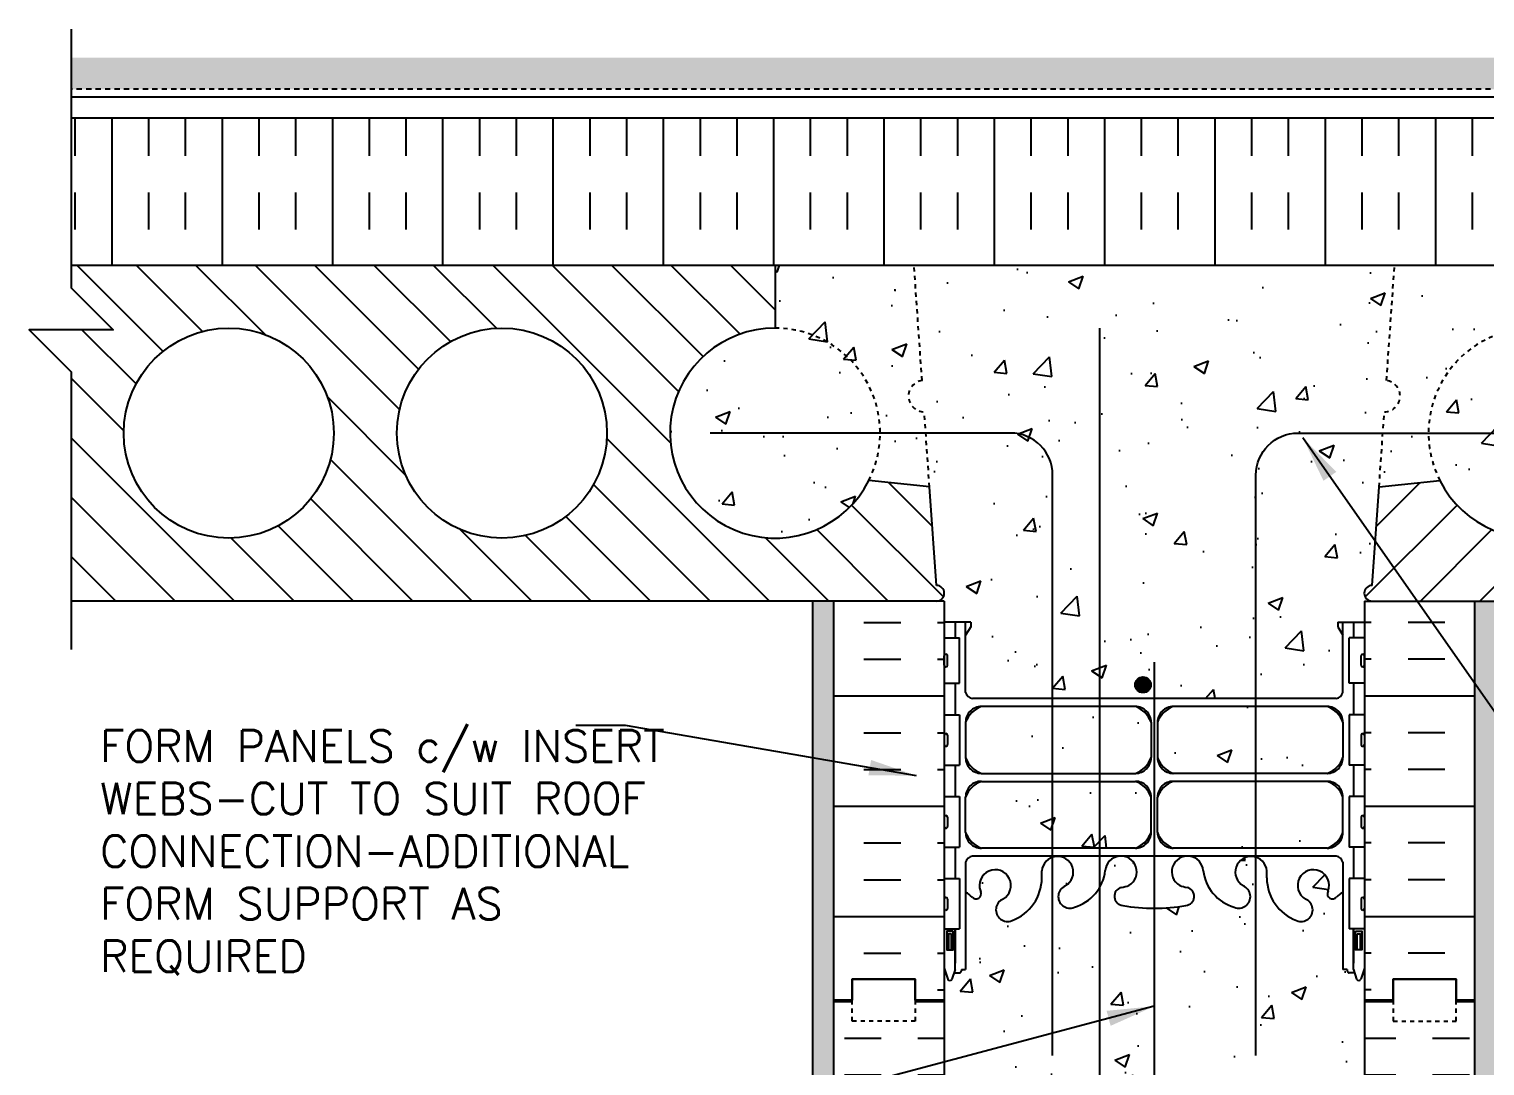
# Model space of a CAD drawing. Header units: inches. Extents: x 98 to 204, y 110 to 184.
# Drawn here: x 150.35 to 184.99, y 153.34 to 178.02 of the extents above; entities that cross this region are included whole.
import ezdxf

# ---------------------------------------------------------------- set-up
doc = ezdxf.new("R2010")
doc.units = ezdxf.units.IN
doc.header["$LTSCALE"] = 0.5
doc.header["$MEASUREMENT"] = 0
doc.linetypes.add('DASHED2', pattern=[0.375, 0.25, -0.125])
doc.linetypes.add('HIDDEN2', pattern=[0.1875, 0.125, -0.0625])
for name, color, linetype in [('HATCH', 12, 'Continuous'), ('Hidden2', 12, 'HIDDEN2'), ('line25', 2, 'Continuous'), ('LINE3', 3, 'Continuous'), ('LINE50', 5, 'Continuous'), ('LINE9', 9, 'Continuous'), ('TEXT', 4, 'Continuous'), ('Web_Edge', 9, 'Continuous')]:
    doc.layers.add(name, color=color, linetype=linetype)
doc.styles.add('DIM', font='romans.shx', dxfattribs={"width": 0.7})
doc.styles.add('ROMANS', font='romans.shx', dxfattribs={"height": 0.75})
doc.dimstyles.new('ext_12', dxfattribs={"dimscale": 12, "dimtxt": 0.09375, "dimasz": 0.09375, "dimexe": 0.09375, "dimexo": 0.0625, "dimgap": 0.0625, "dimtad": 1, "dimdec": 1, "dimzin": 3, "dimdsep": 46, "dimlunit": 4, "dimtxsty": 'DIM', "dimcen": 0.09, "dimdle": 0.09375, "dimclrt": 4, "dimadec": 0, "dimazin": 0, "dimtfac": 1, "dimtdec": 1, "dimtmove": 2, "dimatfit": 3, "dimfxl": 1, "dimfrac": 2, "dimtolj": 1, "dimtzin": 0, "dimarcsym": 0})

msp = doc.modelspace()

# ---------------------------------------------------------------- hatches: boundary and pattern name
at = {"layer": 'HATCH'}
h = msp.add_hatch(dxfattribs=at)
h.set_pattern_fill('GRAVEL', color=256, style=0)
h.set_pattern_definition([(228.0128, (0.72, 1), (-7.999998232158162, -9.000001341607247), [0.134536, -13.319088]), (184.9697, (0.63, 0.9), (12.00000105151764, 0.9999913070070519), [0.230868, -22.855925]), (132.5104, (0.4, 0.88), (9.999990718346812, -11.0000086738712), [0.162788, -16.116032]), (267.2737, (0.01, 0.63), (0.9999960177271904, 20.00000029497347), [0.210238, -20.813558]), (292.8337, (0, 0.42), (-5.00000990543714, 11.99999641177778), [0.206155, -20.409373]), (357.2737, (0.08, 0.23), (-20.00000029497347, 0.9999960177271915), [0.210238, -20.813558]), (37.6942, (0.29, 0.22), (-13.00000734561798, -9.99999040516053), [0.278029, -27.524849]), (72.2553, (0.51, 0.39), (7.000010762705409, 21.99999623123919), [0.262488, -25.986321]), (121.4296, (0.59, 0.64), (-8.000008234176365, 12.99999503649257), [0.21095, -20.884073]), (175.2364, (0.48, 0.82), (11.00000094631958, -0.9999915326612605), [0.240832, -11.800763]), (222.3974, (0.24, 0.84), (-12.00000735107323, -10.99999208201412), [0.311448, -30.833375]), (138.8141, (1, 0.62), (-7.000002946805715, 5.999997313342756), [0.106301, -10.523844]), (171.4692, (0.92, 0.69), (12.99999828481513, -2.00000791003979), [0.202237, -20.021511]), (225, (0.72, 0.72), (-1.110223024625157e-16, -1.000000309448952), [0.141421, -1.272792]), (203.1986, (0.65, 0.84), (4.999999730667075, 2.000001325264854), [0.076158, -7.539615]), (291.8014, (0.58, 0.81), (-0.9999999105006487, 3.00000027301077), [0.107703, -5.277462]), (30.9638, (0.62, 0.71), (2.999998022287998, 2.000002483540733), [0.174929, -5.656022999999999]), (161.5651, (0.77, 0.8), (2.000000434592962, -0.9999984032227077), [0.126491, -3.035787]), (16.38950000000001, (0, 0.81), (10.00000219841196, 2.99999270981797), [0.1772, -17.542845]), (70.3462, (0.17, 0.86), (-3.999995247371745, -11.00000213560622), [0.148661, -14.717408]), (293.1986, (0.77, 1), (-2.000001325264854, 4.999999730667075), [0.152315, -7.463458]), (343.6105, (0.83, 0.86), (-10.00000219841196, 2.999992709817974), [0.1772, -17.542845]), (339.444, (0, 0.19), (-5.000001844542423, 1.999995996421584), [0.17088, -8.373124]), (294.7751, (0.16, 0.13), (-4.99999218924517, 11.00000342183912), [0.143178, -14.174643]), (66.80140000000002, (0.78, 0), (2.000001325264855, 4.999999730667075), [0.152315, -7.463458]), (17.354, (0.84, 0.14), (-13.00000201909683, -3.999994502259118), [0.167631, -16.59542399999999]), (69.444, (0.29, 0), (-1.999995996421587, -5.000001844542422), [0.08544, -8.458563999999999]), (101.3099, (0.72, 0), (-0.9999976321616053, 4.000000752230952), [0.05099, -5.048029]), (165.9638, (0.71, 0.05), (3.00000054598974, -0.9999980573612457), [0.206155, -3.91695]), (186.009, (0.51, 0.1), (9.99999975090604, 0.9999993174818415), [0.19105, -18.913923]), (303.6901, (0.62, 0.62), (-1.000001334507191, 1.99999955777116), [0.144222, -3.461329]), (353.1572, (0.7, 0.5), (16.99999936547855, -2.000007997924761), [0.251794, -24.927563]), (60.94540000000001, (0.95, 0.47), (-4.000000027199279, -7.000000384569685), [0.102956, -10.192674]), (90, (1, 0.56), (-0.9999999999999999, 1), [0.06, -0.94]), (120.2564, (0.49, 0.13), (3.999994886802693, -7.000002455854734), [0.138924, -13.75352]), (48.01280000000001, (0.42, 0.25), (7.99999823215816, 9.00000134160725), [0.269072, -13.184552]), (0, (0.6, 0.45), (1, 1), [0.26, -0.74]), (325.3048, (0.86, 0.45), (-9.999994258987526, 7.000008609594458), [0.158114, -15.653274]), (254.0546, (0.99, 0.36), (-0.9999998892963811, -4.000000126652151), [0.145602, -7.134508]), (207.646, (0.95, 0.22), (-18.99999580717959, -10.00000771316918), [0.237065, -23.469474]), (175.4261, (0.74, 0.11), (-13.00000055831213, 0.999994801161084), [0.2507989999999999, -24.82907399999999])])
h.paths.add_polyline_path([(202.9058173137953, 177.3424232537492), (151.3493801183986, 177.3424232537492), (151.3493801183986, 176.5924232537492), (202.9058173137953, 176.592423253749)])
h = msp.add_hatch(dxfattribs=at)
h.set_pattern_fill('INSUL', color=256, scale=7, angle=90, style=0)
h.set_pattern_definition([(90, (81.44753813453589, 17.50409863853974), (-2.625, 1.607348923880901e-16), []), (90, (80.57253813453589, 17.50409863853974), (-2.625, 1.607348923880901e-16), [0.875, -0.875]), (90, (79.69753813453589, 17.50409863853974), (-2.625, 1.607348923880901e-16), [0.875, -0.875])])
h.paths.add_polyline_path([(151.3493801183985, 175.9052185080226), (151.3493801183985, 172.4052185080225), (202.9058173137953, 172.4052185080226), (202.9058173137952, 175.9052185080225)])
h = msp.add_hatch(dxfattribs=at)
h.set_pattern_fill('ANSI31', color=256, scale=8, style=0)
h.set_pattern_definition([(135, (350.7571178907184, 0), (0.7071067811865475, 0.7071067811865476), [])])
h.paths.add_polyline_path([(164.1022112932821, 168.4052185080225, 1), (159.1022112932821, 168.4052185080225, 1)], flags=16)
h.paths.add_polyline_path([(157.6022112932821, 168.4052185080225, 1), (152.6022112932821, 168.4052185080225, 1)], flags=16)
edge = h.paths.add_edge_path()
edge.add_line((151.3493801183986, 172.4052185080226), (151.3493801183986, 171.8663730602619))
edge.add_line((151.3493801183986, 171.8663730602619), (152.3493801183986, 170.8663730602618))
edge.add_line((152.3493801183986, 170.8663730602618), (150.3493801183986, 170.8663730602618))
edge.add_line((150.3493801183986, 170.8663730602618), (151.3493801183986, 169.8663730602619))
edge.add_line((151.3493801183986, 169.8663730602619), (151.3493801183986, 164.4052185080226))
edge.add_line((151.3493801183986, 164.4052185080226), (171.9420191746338, 164.4052185080226))
edge.add_arc((171.9420191746338, 164.5927185080226), 0.1875000000000553, 270.0000000000086, 286.4247617483699)
edge.add_arc((172.0498971630342, 164.3605779742928), 0.07579059636959622, 93.47601614867261, 136.3734967651831, ccw=False)
edge.add_arc((171.9420191746339, 164.5927185080226), 0.1875000000000031, 303.4247511656039, 450.0000000000347)
edge.add_line((171.9420191746338, 164.7802185080226), (171.7781282091413, 167.1239685080226))
edge.add_line((171.7781282091413, 167.1239685080226), (170.3326010903318, 167.2758995304009))
edge.add_arc((168.1022112932821, 168.4052185080225), 2.499999999999997, 90, 333.1454214654615, ccw=False)
edge.add_line((168.1022112932821, 170.9052185080225), (168.1022112932821, 172.4052185080226))
edge.add_line((168.1022112932821, 172.4052185080226), (151.3493801183986, 172.4052185080226))
h = msp.add_hatch(dxfattribs=at)
h.set_pattern_fill('AR-CONC', color=256, scale=0.5)
h.set_pattern_definition([(49.99999999999999, (0, 0), (3.586300913003767, -0.3137606749129755), [0.375, -4.125]), (355, (0, 0), (-0.693756668065, 3.760960668500059), [0.3, -3.3]), (100.45144446, (0.298858405, -0.02614672), (2.89254423363556, 3.447199954843147), [0.3187009599999999, -3.505710559999999]), (46.18420000000001, (0, 1), (5.336206653357862, -0.8275964039653827), [0.5625, -6.1875]), (96.63563549, (0.444683725, 0.931033465), (4.673309728371142, 4.870593003872752), [0.47805171, -5.258568799999999]), (351.1841639899999, (0, 1), (4.673309725273866, 4.870593001349951), [0.45, -4.950000005]), (21, (0.5, 0.75), (2.984535260592308, -2.013094453326694), [0.375, -4.125]), (326.0000000000001, (0.5, 0.75), (1.216576659607909, 3.625750225234265), [0.3, -3.3]), (71.45144474, (0.74871127, 0.58224213), (4.201111883649856, 1.612655764031769), [0.31870095, -3.50571056]), (37.50000000000001, (0, 0), (0.06079927658645334, 1.664469269156557), [0, -3.26, 0, -3.35, 0, -3.3125]), (7.499999999999999, (0, 0), (1.315347687210743, 1.972058559411801), [0, -1.91, 0, -3.185, 0, -1.2625]), (327.5, (-1.115, 0), (2.669112180862045, -0.1127743586718988), [0, -1.25, 0, -3.9, 0, -5.175]), (317.5, (-1.615, 0), (2.915930846711931, 0.5005249116615886), [0, -1.625, 0, -2.59, 0, -3.675])])
h.paths.add_polyline_path([(182.6541992194339, 169.6570454703277), (182.8463701986291, 172.4052185080226), (171.4088272335646, 172.4052185080226), (171.6009982127597, 169.6570454703277, 0.9325150861376849), (171.6531881256197, 168.9106949445496), (171.7781282091413, 167.1239685080226), (171.9420191746338, 164.7802185080226, -1), (171.9420191746338, 164.4052185080226), (172.1275987160968, 164.4052185080226), (172.1275987160968, 163.9052185080233), (172.7575950961195, 163.9052185080231), (172.7575950961195, 163.7928685080224), (172.6375990783169, 163.5928751450171), (172.6375990783169, 162.2314421876439, 0.2681558504660073), (172.7987539857469, 162.0833051154758), (181.4564516742112, 162.0833051154758, 0.2681384484799225), (181.6176023360626, 162.2314286315916), (181.6176023360626, 163.5928685080412), (181.4976023360741, 163.7928685080228), (181.4976023360741, 163.9052185080231), (182.1275987160968, 163.9052185080233), (182.1275987160968, 164.4052185080226), (182.3131782575598, 164.4052185080226, -1), (182.3131782575598, 164.7802185080226), (182.4770692230524, 167.1239685080226), (182.6020093065739, 168.9106949445496, 0.9325150861377045)])
h.paths.add_polyline_path([(186.1529861389115, 170.9052185080225), (186.1529861389116, 172.4052185080226), (182.8463701986291, 172.4052185080226), (182.6541992194339, 169.6570454703277, -0.9325150861377045), (182.6020093065739, 168.9106949445496), (182.4770692230524, 167.1239685080226), (183.9225963418618, 167.2758995304009, -0.5591936787455919)])
h.paths.add_polyline_path([(186.1529861389115, 170.9052185080225, 0.5591936787455924), (183.9225963418618, 167.2758995304009, 1.788289170655943)])
h.paths.add_polyline_path([(171.4088272335646, 172.4052185080226), (168.1022112932821, 172.4052185080226), (168.1022112932821, 170.9052185080225, -0.5591936787455919), (170.3326010903319, 167.2758995304009), (171.7781282091413, 167.1239685080226), (171.6531881256197, 168.9106949445496, -0.9325150861376823), (171.6009982127597, 169.6570454703277)])
h.paths.add_polyline_path([(168.1022112932821, 170.9052185080225, 1.78828917065593), (170.3326010903318, 167.2758995304008, 0.5591936787455959)])
h.paths.add_polyline_path([(177.051352829978, 161.5208049326063, 0.2256517540596105), (176.6763528299756, 161.8958049326128), (173.012603323891, 161.8958049326129, 0.2256517540553853), (172.637603323893, 161.5208049326146), (172.637603323893, 160.6799990279683, 0.2256517540569766), (173.0126033238945, 160.3049990279688), (176.6763528299755, 160.3049990279688, 0.2256517540590688), (177.0513528299775, 160.6799990279741)])
h.paths.add_polyline_path([(177.051352829978, 158.8985715338737), (177.0513528299775, 159.7393774385059, 0.2256517540590702), (176.6763528299755, 160.1143774385112), (173.0126033238945, 160.1143774385112, 0.2256517540569731), (172.637603323893, 159.7393774385117), (172.637603323893, 158.8985715338654, 0.2256517540553879), (173.012603323891, 158.5235715338671), (176.6763528299756, 158.5235715338672, 0.2256517540596104)])
h.paths.add_polyline_path([(181.6176023360636, 159.7393774385104, 0.2256517540575535), (181.2426023360616, 160.1143774385112), (177.5788528299831, 160.1143774385112, 0.2256517540585615), (177.2038528299781, 159.7393774385104), (177.2038528299777, 158.8985715338654, 0.2256517540541962), (177.5788528299722, 158.5235715338673), (181.2426023360652, 158.5235715338672, 0.225651754055928), (181.6176023360636, 158.8985715338667)])
h.paths.add_polyline_path([(181.6176023360636, 161.5208049326133, 0.225651754055928), (181.2426023360652, 161.8958049326128), (177.5788528299722, 161.8958049326128, 0.2256517540541928), (177.2038528299777, 161.5208049326146), (177.2038528299781, 160.6799990279696, 0.2256517540585646), (177.5788528299831, 160.3049990279688), (181.2426023360616, 160.3049990279688, 0.2256517540575523), (181.6176023360636, 160.6799990279696)])
h.paths.add_polyline_path([(181.9426023360597, 155.4039516245688), (181.8936892925816, 155.5539516245689), (181.7676023360601, 155.5539516245688, -0.4142135623733657), (181.71760233606, 155.6039516245688), (181.7176023360598, 155.6339516245689), (181.6176023360599, 155.6339516245688), (181.6176023360622, 157.471208333764, 0.1089354804925696), (181.4649305767663, 157.3580214315238, -0.8344002596789183), (181.2534263681845, 157.4835658450187), (181.2651365741497, 157.5049117366927, 2.155403933975617), (180.7264887200442, 157.3104939798129, -1), (180.5128994226459, 156.7993917761235, -0.3112229933501098), (179.803925006664, 157.8153859200222), (179.8044348977351, 157.9803737428132, 1.661382059454512), (179.2433518133973, 157.6276333565347, -1), (179.0297625160156, 157.1165311528383, -0.3070940775285214), (178.2910814370655, 158.0119640635169, 1.604515841828706), (177.7324391210315, 157.6360881690068, 0.05561716192559567), (177.9117373307042, 157.5905175906445, -0.8432432356342303), (177.8774208553334, 157.1581963075951, -0.04993240552142597), (177.1275987160707, 157.0937759216235, -0.04993240552133134), (176.3777765768093, 157.1581963075952, -0.8432432356326088), (176.3434601014388, 157.5905175906445, 0.05561716192556931), (176.5227583111115, 157.6360881690067, 1.604515841829229), (175.9641159950777, 158.0119640635169, -0.3070940775285463), (175.2254349161275, 157.1165311528383, -1), (175.0118456187456, 157.6276333565345, 1.661382059455574), (174.4507625344081, 157.9803737428132), (174.4512123417139, 157.8348275030834, -0.3161137694333895), (173.7422980094984, 156.7993917761239, -1), (173.5287087120988, 157.3104939798128, 2.155403933976223), (172.9900608579935, 157.5049117366927), (173.0017710639586, 157.4835658450187, -0.8343745963371777), (172.7902718186784, 157.3580157245482, 0.1089377873102174), (172.637598325933, 157.4712068877326), (172.6375950961337, 155.6339516245688), (172.5375950961338, 155.6339516245689), (172.5375950961337, 155.6039516245688, -0.4142135623733604), (172.4875950961336, 155.5539516245688), (172.3615081396121, 155.5539516245689), (172.3187035967745, 155.4226843598665, -0.7257365568514382), (172.2125950961321, 155.4039516245731), (172.1275987160968, 155.6646071900153), (172.1275987160968, 154.9052185080226), (172.1275987160968, 152.9052185080226, 0.08841615068705411), (172.2736017129571, 152.8079068155677), (172.3636017129577, 152.8079068155745), (172.3636017129604, 152.7661807556504, -0.2490694201798201), (172.4736017129765, 152.5590576038809), (172.4736017129801, 152.4915576038708, -0.4142135623889365), (172.4111017129801, 152.4290576038675), (172.3636017129822, 152.4290576038675), (172.3636017129868, 152.3590576038675), (172.4686017129723, 152.3590576038675, 0.2317357955220194), (172.82626623308, 152.5100819356656, -0.8344002607126539), (173.0377704418619, 152.3845375224007), (173.0260602358967, 152.3631916307266, 2.15540393397633), (173.564708090002, 152.5576093876065, -1), (173.7782973874023, 153.0687115912952, -0.3112229933496075), (174.4872718033823, 152.0527174473972), (174.4867619123113, 151.8877296246061, 1.66138205945588), (175.0478449966487, 152.2404700108848, -1), (175.261434294031, 152.751572214581, -0.3070940775285587), (176.0001153729809, 151.8561393039021, 1.604515841827723), (176.558757689015, 152.2320151984125, 0.05561716192571066), (176.3794594793418, 152.2775857767749, -0.8432432356319337), (176.4137759547124, 152.7099070598241, -0.0475443616506822), (177.1276028299797, 152.7746626939009, -0.04754436165066406), (177.8414297052468, 152.7099070598241, -0.843243235633068), (177.8757461806165, 152.2775857767747, 0.05561716192539255), (177.6964479709445, 152.2320151984125, 1.604515841825297), (178.2550902869783, 151.856139303901, -0.307094077528852), (178.9937713659283, 152.751572214581, -1), (179.2073606633107, 152.2404700108849, 1.661382059455917), (179.768443747648, 151.8877296246061), (179.7679939403422, 152.033275864336, -0.3161137694334579), (180.4769082725579, 153.0687115912956, -1), (180.6904975699572, 152.5576093876065, 2.155403933975855), (181.2291454240626, 152.3631916307266), (181.2174352180974, 152.3845375224007, -0.8343745963364938), (181.4289344633777, 152.5100876428712, 0.2317403101388225), (181.786603946987, 152.3590576038675), (181.8916039469725, 152.3590576038675), (181.8916039469771, 152.4290576038675), (181.8441039469792, 152.4290576038675, -0.4142135623889448), (181.7816039469792, 152.4915576038708), (181.7816039469828, 152.5590576038809, -0.2490694201798201), (181.8916039469989, 152.7661807556504), (181.8916039470016, 152.8079068155745), (181.9816039470022, 152.8079068155677, 0.08841040745014411), (182.1275987160968, 152.9052106210601), (182.1275987160968, 154.9052185080226), (182.1275987160968, 155.6646071900153), (182.0487108366991, 155.4226843598616, -0.7257365567848907)])
h.paths.add_polyline_path([(182.1275987160968, 148.7129045866752, 0.08841040745014335), (181.9816039470022, 148.8102083921676), (181.8916039470016, 148.8102083921607), (181.8916039469989, 148.8519344520849, -0.2490694201798088), (181.7816039469828, 149.0590576038543), (181.7816039469792, 149.1265576038645, -0.4142135623888782), (181.8441039469792, 149.1890576038678), (181.8916039469771, 149.1890576038678), (181.8916039469725, 149.2590576038678), (181.7866039469878, 149.2590576038678, -0.1686720397607966), (181.6006228910917, 149.4086405528177, 0.1744501189768344), (181.1931898471118, 149.7044476378236), (179.6123942711251, 150.0574068505234, 0.05497433642746502), (179.2855238125201, 150.0934547668501), (177.1276028299797, 150.0934547668502), (174.9696818474392, 150.0934547668501, 0.05497433642746685), (174.6428113888342, 150.0574068505234), (173.0620158128475, 149.7044476378236, 0.1744501189769738), (172.6545827688674, 149.4086405528174, -0.1686720397605108), (172.4686017129715, 149.2590576038678), (172.3636017129868, 149.2590576038678), (172.3636017129822, 149.1890576038678), (172.4111017129801, 149.1890576038678, -0.4142135623889198), (172.4736017129801, 149.1265576038645), (172.4736017129765, 149.0590576038543, -0.2490694201798239), (172.3636017129604, 148.8519344520849), (172.3636017129577, 148.8102083921607), (172.2736017129571, 148.8102083921676, 0.08841615068704711), (172.1275987160968, 148.7128966997127), (172.1275987160969, 143.0975403163325, 0.08841615068704199), (172.2736017129571, 143.0002286238775), (172.3636017129577, 143.0002286238844), (172.3636017129604, 142.9585025639603, -0.2490694201798231), (172.4736017129765, 142.7513794121908), (172.4736017129801, 142.6838794121807, -0.4142135623889365), (172.4111017129801, 142.6213794121774), (172.3636017129822, 142.6213794121774), (172.3636017129868, 142.5513794121774), (172.4686017129715, 142.5513794121774, -0.1686720397617677), (172.6545827688684, 142.4017964632263, 0.1744501189763669), (173.0620158128475, 142.1059893782216), (174.6428113888342, 141.7530301655218, 0.05497433642746783), (174.9696818474392, 141.716982249195), (177.1276028299797, 141.716982249195), (179.2855238125201, 141.716982249195, 0.05497433642746694), (179.6123942711251, 141.7530301655218), (181.1931898471118, 142.1059893782216, 0.1744501189770325), (181.6006228910921, 142.401796463228, -0.1686720397603632), (181.7866039469878, 142.5513794121774), (181.8916039469725, 142.5513794121774), (181.8916039469771, 142.6213794121774), (181.8441039469792, 142.6213794121774, -0.4142135623888782), (181.7816039469792, 142.6838794121807), (181.7816039469828, 142.7513794121908, -0.2490694201798231), (181.8916039469989, 142.9585025639603), (181.8916039470016, 143.0002286238844), (181.9816039470022, 143.0002286238775, 0.0884104074501435), (182.1275987160968, 143.0975324293699)])
h.paths.add_polyline_path([(182.1275987160968, 138.9052263949851, 0.08841040745014438), (181.9816039470022, 139.0025302004775), (181.8916039470016, 139.0025302004706), (181.8916039469989, 139.0442562603948, -0.249069420179808), (181.7816039469828, 139.2513794121642), (181.7816039469792, 139.3188794121743, -0.4142135623889365), (181.8441039469792, 139.3813794121777), (181.8916039469771, 139.3813794121777), (181.8916039469725, 139.4513794121777), (181.786603946987, 139.4513794121777, 0.2317357956887373), (181.428939426696, 139.3003550801688, -0.8344002597649716), (181.2174352180974, 139.4258994936445), (181.2291454240626, 139.4472453853186, 2.155403933981334), (180.6904975699584, 139.2528276284382, -1), (180.4769082725539, 138.7417254247511, -0.3112229933487907), (179.767933856577, 139.757719568648), (179.768443747648, 139.9227073914391, 1.661382059454071), (179.2073606633101, 139.5699670051606, -1), (178.9937713659277, 139.0588648014644, -0.3070940775281598), (178.2550902869785, 139.9542977121422, 1.604515841829505), (177.6964479709443, 139.5784218176327, 0.05561716192561924), (177.8757461806171, 139.5328512392704, -0.8432432356341023), (177.8414297052464, 139.100529956221, -0.04754436165068463), (177.127602829979, 139.0357743221443, -0.04754436165062379), (176.4137759547125, 139.1005299562211, -0.843243235631759), (176.3794594793407, 139.5328512392701, 0.05561716192605964), (176.558757689015, 139.5784218176327, 1.60451584183113), (176.0001153729808, 139.9542977121418, -0.307094077528271), (175.2614342940308, 139.0588648014641, -1), (175.0478449966476, 139.5699670051597, 1.661382059459011), (174.4867619123113, 139.9227073914391), (174.4872117196171, 139.7771611517091, -0.3161137694331466), (173.7782973874024, 138.74172542475, -1), (173.564708090002, 139.2528276284386, 2.155403933976348), (173.0260602358967, 139.4472453853186), (173.0377704418619, 139.4258994936445, -0.8343745963365634), (172.8262711965816, 139.300349373174, 0.2317403101388462), (172.4686017129723, 139.4513794121777), (172.3636017129868, 139.4513794121777), (172.3636017129822, 139.3813794121777), (172.4111017129801, 139.3813794121777, -0.4142135623889198), (172.4736017129801, 139.3188794121743), (172.4736017129765, 139.2513794121642, -0.2490694201798269), (172.3636017129604, 139.0442562603948), (172.3636017129577, 139.0025302004706), (172.2736017129571, 139.0025302004775, 0.08841615068703686), (172.1275987160969, 138.9052185080226), (172.1275987160969, 136.9052185080226), (175.9174413051933, 136.9052185080226), (176.9174413051933, 137.9052185080226), (176.9174413051933, 136.9052185080226), (176.9174413051933, 135.9052185080226), (177.9174413051933, 136.9052185080226), (182.1275987160968, 136.9052185080226)])
h = msp.add_hatch(dxfattribs=at)
h.set_pattern_fill('ANSI31', color=256, scale=8, style=0)
h.set_pattern_definition([(45, (3.498079541475278, 0), (-0.7071067811865475, 0.7071067811865476), [])])
h.paths.add_polyline_path([(190.1529861389115, 168.4052185080225, -1), (195.1529861389115, 168.4052185080225, -1)], flags=16)
h.paths.add_polyline_path([(196.6529861389115, 168.4052185080225, -1), (201.6529861389115, 168.4052185080225, -1)], flags=16)
edge = h.paths.add_edge_path()
edge.add_line((202.9058173137952, 164.4052185080226), (202.9058173137952, 169.8663730602618))
edge.add_line((202.9058173137952, 169.8663730602618), (203.9058173137953, 170.8663730602618))
edge.add_line((203.9058173137953, 170.8663730602618), (201.9058173137953, 170.8663730602618))
edge.add_line((201.9058173137953, 170.8663730602618), (202.9058173137953, 171.8663730602618))
edge.add_line((202.9058173137953, 171.8663730602618), (202.9058173137952, 172.4052185080226))
edge.add_line((202.9058173137952, 172.4052185080226), (186.1529861389116, 172.4052185080226))
edge.add_line((186.1529861389116, 172.4052185080226), (186.1529861389115, 170.9052185080225))
edge.add_arc((186.1529861389115, 168.4052185080225), 2.499999999999997, -153.14542146546148, 90, ccw=False)
edge.add_line((183.9225963418618, 167.2758995304009), (182.4770692230524, 167.1239685080226))
edge.add_line((182.4770692230524, 167.1239685080226), (182.3131782575598, 164.7802185080226))
edge.add_arc((182.3131782575597, 164.5927185080226), 0.1875000000000031, 89.99999999996527, 236.5752488343961)
edge.add_arc((182.2053002691595, 164.3605779742928), 0.07579059636959622, 43.62650323481688, 86.52398385132739, ccw=False)
edge.add_arc((182.3131782575599, 164.5927185080226), 0.1875000000000553, 253.5752382516301, 269.9999999999914)
edge.add_line((182.3131782575598, 164.4052185080226), (202.9058173137952, 164.4052185080226))
h = msp.add_hatch(dxfattribs=at)
h.set_pattern_fill('AR-SAND', color=256, scale=0.25, style=0)
h.set_pattern_definition([(142.5, (344.9612945388298, -3.701062103563785), (0.01574833952740204, 0.4817059422532897), [0, -0.38, 0, -0.425, 0, -0.40625]), (172.5, (344.9612945388298, -3.701062103563785), (-0.4424441763169318, 0.7055365163074351), [0, -0.205, 0, -0.3425, 0, -0.13125]), (212.5, (345.2687945388298, -3.701062103563785), (-0.7785354654378738, 0.001414763384241124), [0, -0.125, 0, -0.45, 0, -0.5875]), (222.5, (345.2687945388298, -3.701062103563785), (-0.7515316511430733, 0.2194188912335623), [0, -0.0625, 0, -0.295, 0, -0.3375])])
h.paths.add_polyline_path([(169.5025987160968, 154.8459707782896), (169.5025987160969, 136.9052185080226), (169.0025987160968, 136.9052185080226), (169.0025987160969, 164.4052185080226), (169.5025987160968, 164.4052185080226)])
h = msp.add_hatch(dxfattribs=at)
h.set_pattern_fill('INSUL', color=256, scale=7, style=0)
h.set_pattern_definition([(0, (-2754.033982995388, -242.1042955546891), (0, 2.625), []), (0, (-2754.033982995388, -241.2292955546891), (0, 2.625), [0.875, -0.875]), (0, (-2754.033982995388, -240.3542955546891), (0, 2.625), [0.875, -0.875])])
h.paths.add_polyline_path([(172.1275987160968, 164.4052185080226), (169.5025987160968, 164.4052185080226), (169.5025987160968, 154.9052185080226), (169.9400987160968, 154.9052185080226), (169.9400987160968, 155.4052185080226), (171.4400987160968, 155.4052185080226), (171.4400987160968, 154.9052185080226), (172.1275987160968, 154.9052185080226)])
h = msp.add_hatch(dxfattribs=at)
h.set_pattern_fill('INSUL', color=256, scale=7, style=0)
h.set_pattern_definition([(180, (3108.289180427581, -242.1042955546891), (0, 2.625), []), (180, (3108.289180427581, -241.2292955546891), (0, 2.625), [0.875, -0.875]), (180, (3108.289180427581, -240.3542955546891), (0, 2.625), [0.875, -0.875])])
h.paths.add_polyline_path([(184.7525987160968, 164.4052185080226), (182.1275987160968, 164.4052185080226), (182.1275987160968, 154.9052185080226), (182.8150987160968, 154.9052185080226), (182.8150987160968, 155.4052185080226), (184.3150987160968, 155.4052185080226), (184.3150987160968, 154.9052185080226), (184.7525987160968, 154.9052185080226)])
h = msp.add_hatch(dxfattribs=at)
h.set_pattern_fill('AR-SAND', color=256, scale=0.25, style=0)
h.set_pattern_definition([(37.50000000000001, (9.29390289336385, -3.701062103563785), (-0.01574833952740204, 0.4817059422532897), [0, -0.38, 0, -0.425, 0, -0.40625]), (7.499999999999999, (9.29390289336385, -3.701062103563785), (0.4424441763169318, 0.7055365163074351), [0, -0.205, 0, -0.3425, 0, -0.13125]), (327.5, (8.986402893363845, -3.701062103563785), (0.7785354654378738, 0.001414763384241124), [0, -0.125, 0, -0.45, 0, -0.5875]), (317.5, (8.986402893363845, -3.701062103563785), (0.7515316511430733, 0.2194188912335623), [0, -0.0625, 0, -0.295, 0, -0.3375])])
h.paths.add_polyline_path([(184.7525987160968, 154.8459707782896), (184.7525987160968, 136.9052185080226), (185.2525987160968, 136.9052185080226), (185.2525987160968, 164.4052185080226), (184.7525987160968, 164.4052185080226)])
h = msp.add_hatch(dxfattribs=at)
h.set_pattern_fill('INSUL', color=256, scale=7, style=0)
h.set_pattern_definition([(0, (0, 0), (0, 2.625), []), (0, (0, 0.875), (0, 2.625), [0.875, -0.875]), (0, (0, 1.75), (0, 2.625), [0.875, -0.875])])
h.paths.add_polyline_path([(182.1275987160968, 136.9052185080226), (182.8150987160969, 136.9052185080226), (182.8150987160969, 137.4052185080226), (184.3150987160969, 137.4052185080226), (184.3150987160969, 136.9052185080226), (184.7525987160968, 136.9052185080226), (184.7525987160968, 154.9052185080226), (184.3150987160968, 154.9052185080226), (184.3150987160968, 154.4052185080226), (182.8150987160968, 154.4052185080226), (182.8150987160968, 154.9052185080226), (182.1275987160968, 154.9052185080226)])
h.paths.add_polyline_path([(172.1275987160968, 154.9052185080226), (171.4400987160968, 154.9052185080226), (171.4400987160968, 154.4052185080226), (169.9400987160968, 154.4052185080226), (169.9400987160968, 154.9052185080226), (169.5025987160968, 154.9052185080226), (169.5025987160968, 136.9052185080226), (169.9400987160969, 136.9052185080226), (169.9400987160969, 137.4052185080226), (171.4400987160969, 137.4052185080226), (171.4400987160969, 136.9052185080226), (172.1275987160969, 136.9052185080226)])
at = {"layer": 'LINE3'}
h = msp.add_hatch(color=256, dxfattribs=at)
h.paths.add_polyline_path([(177.042357179289, 162.4474213955618, 0.8313954898624936), (176.6736605076662, 162.4474213955619)])
h.paths.add_polyline_path([(177.0455088434776, 162.4131877705191, 0.04593457776007547), (177.042357179289, 162.4474213955619), (176.6736605076662, 162.4474213955619, 0.04593457776007547), (176.6705088434776, 162.4131877705191, 1)])

# ---------------------------------------------------------------- linework, layer by layer
at = {"layer": 'Hidden2'}
for p, q in [((171.6009982127597, 169.6570454703277), (171.4088272335646, 172.4052185080226)), ((182.6541992194339, 169.6570454703277), (182.8463701986291, 172.4052185080226)), ((171.7781282091413, 167.1239685080226), (171.6531881256197, 168.9106949445496)), ((182.4770692230524, 167.1239685080226), (182.6020093065739, 168.9106949445496))]:
    msp.add_line(p, q, dxfattribs=at)
for centre, radius, start, end in [((168.1022112932821, 168.4052185080225), 2.5, 333.1454214654609, 90), ((186.1529861389115, 168.4052185080225), 2.5, 90, 206.8545785345384), ((171.6531881256197, 169.2856949445496), 0.3750000000000027, 98.00000000000077, 270.0000000000032), ((182.6020093065739, 169.2856949445496), 0.3750000000000027, 269.9999999999984, 81.99999999999925)]:
    msp.add_arc(centre, radius, start, end, dxfattribs=at)
at = {"layer": 'line25'}
for p, q in [((151.3493801183986, 172.4052185080226), (202.9058173137953, 172.4052185080225)), ((168.1022112932821, 172.4052185080226), (168.1022112932821, 170.9052185080225)), ((171.7781282091413, 167.1239685080226), (170.3326010903318, 167.2758995304009)), ((171.9420191746338, 164.7802185080226), (171.7781282091413, 167.1239685080226)), ((182.3131782575598, 164.7802185080226), (182.4770692230524, 167.1239685080226)), ((182.4770692230524, 167.1239685080226), (183.9225963418618, 167.2758995304009)), ((172.1275987160968, 164.4052185080226), (151.3493801183986, 164.4052185080226)), ((168.6295191746215, 164.4052185080226), (151.3493801183986, 164.4052185080226)), ((172.1275987160968, 164.4052185080226), (172.1275987160968, 154.9052185080226)), ((182.1275987160968, 164.4052185080226), (202.9058173137953, 164.4052185080226)), ((182.1275987160968, 164.4052185080226), (182.1275987160968, 154.9052185080226)), ((172.1275987160968, 163.5302185080162), (172.4925513103387, 163.5302185080162)), ((172.4925513103387, 162.4502185080162), (172.4925513103387, 163.5302185080162)), ((182.1275987160968, 163.5302185080162), (181.7626461218549, 163.5302185080162)), ((181.7626461218549, 162.4502185080162), (181.7626461218549, 163.5302185080162)), ((172.1275987160968, 162.4502185080162), (172.4925513103387, 162.4502185080161)), ((182.1275987160968, 162.4502185080162), (181.7626461218549, 162.4502185080161)), ((172.1275987160968, 161.7002185080162), (172.4925513103387, 161.7002185080163)), ((172.4925513103387, 161.7002185080162), (172.4925513103387, 160.5002185080162)), ((182.1275987160968, 161.7002185080162), (181.7626461218549, 161.7002185080163)), ((181.7626461218549, 161.7002185080162), (181.7626461218549, 160.5002185080162)), ((172.1275987160968, 160.5002185080162), (172.4925513103387, 160.5002185080162)), ((182.1275987160968, 160.5002185080162), (181.7626461218549, 160.5002185080162)), ((172.1275987160968, 159.7502185080162), (172.4925513103387, 159.7502185080162)), ((172.4925513103387, 159.7502185080162), (172.4925513103387, 158.5502185080161)), ((182.1275987160968, 159.7502185080162), (181.7626461218549, 159.7502185080162)), ((181.7626461218549, 159.7502185080162), (181.7626461218549, 158.5502185080161)), ((172.1275987160968, 158.5502185080162), (172.4925513103387, 158.5502185080162)), ((182.1275987160968, 158.5502185080162), (181.7626461218549, 158.5502185080162)), ((172.1275987160968, 157.8002185080162), (172.4925513103387, 157.8002185080162)), ((172.4925513103387, 157.8002185080162), (172.4925513103387, 156.6002185080161)), ((182.1275987160968, 157.8002185080162), (181.7626461218549, 157.8002185080162)), ((181.7626461218549, 157.8002185080162), (181.7626461218549, 156.6002185080161)), ((172.1275987160968, 156.6002185080162), (172.4925513103387, 156.6002185080162)), ((182.1275987160968, 156.6002185080162), (181.7626461218549, 156.6002185080162)), ((172.1275987160968, 154.9052185080226), (172.1275987160969, 136.9052185080226)), ((182.1275987160968, 154.9052185080226), (182.1275987160968, 136.9052185080226))]:
    msp.add_line(p, q, dxfattribs=at)
msp.add_lwpolyline([(202.9058173137953, 175.9052185080225), (151.3493801183986, 175.9052185080227)], dxfattribs=at)
for centre in [(155.1022112932821, 168.4052185080225), (161.6022112932821, 168.4052185080225)]:
    msp.add_circle(centre, 2.5, dxfattribs=at)
for centre, radius, start, end in [((168.1022112932821, 168.4052185080225), 2.5, 90, 333.1454214654609), ((186.1529861389115, 168.4052185080225), 2.5, 206.8545785345384, 90), ((171.9420191746338, 164.5927185080226), 0.1875000000000013, 270, 90), ((182.3131782575598, 164.5927185080226), 0.1875000000000013, 90, 270)]:
    msp.add_arc(centre, radius, start, end, dxfattribs=at)
at = {"layer": 'LINE3'}
for p, q in [((175.8270284034179, 170.9052185080226), (175.8270284034179, 145.9077280930387)), ((177.1275987160968, 162.9527443573475), (177.1275987160968, 136.1153759189261))]:
    msp.add_line(p, q, dxfattribs=at)
for points in [[(174.7081492697688, 153.5897368588306), (174.7081492697688, 167.4052185080225, 0.414213562373095), (173.7081492697688, 168.4052185080225), (166.557194866001, 168.4052185080225)], [(179.5470481624248, 153.5897368588306), (179.5470481624248, 167.4052185080225, -0.414213562373095), (180.5470481624248, 168.4052185080225), (187.6980025661927, 168.4052185080225)]]:
    msp.add_lwpolyline(points, format="xyb", dxfattribs=at)
msp.add_circle((176.8580088434776, 162.4131877705191), 0.1875, dxfattribs=at)
at = {"layer": 'LINE50', "color": 9, "linetype": 'DASHED2'}
msp.add_line((202.9058173137953, 176.592423253749), (151.3493801183986, 176.5924232537492), dxfattribs=at)
at = {"layer": 'LINE50'}
for p, q in [((169.5025987160968, 154.9052185080226), (169.5025987160968, 164.4052185080226)), ((184.7525987160968, 154.8459707782896), (184.7525987160968, 164.4052185080226)), ((169.5025987160968, 136.9052185080226), (169.5025987160968, 154.9052185080226)), ((184.7525987160968, 136.9052185080226), (184.7525987160968, 154.9052185080226))]:
    msp.add_line(p, q, dxfattribs=at)
for points in [[(172.1275987160968, 154.9052185080226), (171.4400987160968, 154.9052185080226), (171.4400987160968, 155.4052185080226), (169.9400987160968, 155.4052185080226), (169.9400987160968, 154.9052185080226), (169.5025987160968, 154.9052185080226)], [(169.5025987160968, 154.9052185080226), (169.9400987160968, 154.9052185080226), (169.9400987160968, 155.4052185080226), (171.4400987160968, 155.4052185080226), (171.4400987160968, 154.9052185080226), (172.1275987160968, 154.9052185080226)], [(182.1275987160968, 154.9052185080226), (182.8150987160968, 154.9052185080226), (182.8150987160968, 155.4052185080226), (184.3150987160968, 155.4052185080226), (184.3150987160968, 154.9052185080226), (184.7525987160968, 154.9052185080226)], [(184.7525987160968, 154.9052185080226), (184.3150987160968, 154.9052185080226), (184.3150987160968, 155.4052185080226), (182.8150987160968, 155.4052185080226), (182.8150987160968, 154.9052185080226), (182.1275987160968, 154.9052185080226)]]:
    msp.add_lwpolyline(points, dxfattribs=at)
at = {"layer": 'LINE9'}
for p, q in [((169.0025987160968, 136.9052185080226), (169.0025987160968, 164.4052185080226)), ((172.7575950961195, 163.9052185080231), (172.1275987160968, 163.9052185080233)), ((181.4976023360741, 163.9052185080231), (182.1275987160968, 163.9052185080233)), ((172.1275987160968, 163.0452185080162), (172.1276023360604, 163.0452185080162)), ((172.1275987160968, 162.9352185080162), (172.1276023360604, 162.9352185080162)), ((172.1276023360599, 162.8802185080162), (172.1276023360599, 163.1002185080161)), ((172.1676023360599, 163.1402185080161), (172.1676023360608, 163.1402185080161)), ((172.1676023360599, 162.8402185080162), (172.1676023360599, 162.8402185080161)), ((172.2076023360598, 162.8802185080162), (172.2076023360607, 163.1002185080161)), ((182.0475950961338, 162.8802185080162), (182.0475950961329, 163.1002185080161)), ((182.0875950961338, 163.1402185080161), (182.0875950961329, 163.1402185080161)), ((182.0875950961338, 162.8402185080162), (182.0875950961338, 162.8402185080161)), ((182.1275950961337, 162.8802185080162), (182.1275950961337, 163.1002185080161)), ((182.1275987160968, 163.0452185080162), (182.1275950961333, 163.0452185080162)), ((182.1275987160968, 162.9352185080162), (182.1275950961333, 162.9352185080162)), ((172.1275987160968, 161.1552185080161), (172.1276023360604, 161.1552185080161)), ((172.1276023360599, 161.2102185080161), (172.1276023360599, 160.9902185080162)), ((172.1676023360599, 161.2502185080161), (172.1676023360599, 161.2502185080162)), ((172.2076023360598, 161.2102185080161), (172.2076023360607, 160.9902185080162)), ((182.0475950961338, 161.2102185080161), (182.0475950961329, 160.9902185080162)), ((182.0875950961338, 161.2502185080161), (182.0875950961338, 161.2502185080162)), ((182.1275950961337, 161.2102185080161), (182.1275950961337, 160.9902185080162)), ((182.1275987160968, 161.1552185080161), (182.1275950961333, 161.1552185080161)), ((172.1275987160968, 161.0452185080161), (172.1276023360604, 161.0452185080161)), ((172.1676023360599, 160.9502185080162), (172.1676023360608, 160.9502185080161)), ((182.0875950961338, 160.9502185080162), (182.0875950961329, 160.9502185080161)), ((182.1275987160968, 161.0452185080161), (182.1275950961333, 161.0452185080161)), ((172.1275987160968, 159.205218508016), (172.1276023360604, 159.205218508016)), ((172.1275987160968, 159.095218508016), (172.1276023360604, 159.095218508016)), ((172.1276023360599, 159.260218508016), (172.1276023360599, 159.0402185080162)), ((172.2076023360598, 159.2602185080161), (172.2076023360607, 159.0402185080162)), ((182.0475950961338, 159.2602185080161), (182.0475950961329, 159.0402185080162)), ((182.1275950961337, 159.260218508016), (182.1275950961337, 159.0402185080162)), ((182.1275987160968, 159.205218508016), (182.1275950961333, 159.205218508016)), ((182.1275987160968, 159.095218508016), (182.1275950961333, 159.095218508016)), ((172.1676023360599, 159.0002185080162), (172.1676023360608, 159.0002185080161)), ((182.0875950961338, 159.0002185080162), (182.0875950961329, 159.0002185080161)), ((172.1276023360599, 157.310218508016), (172.1276023360599, 157.0902185080162)), ((172.1676023360599, 157.3502185080161), (172.1676023360599, 157.3502185080161)), ((172.2076023360598, 157.3102185080161), (172.2076023360607, 157.0902185080162)), ((182.0475950961338, 157.3102185080161), (182.0475950961329, 157.0902185080162)), ((182.0875950961338, 157.3502185080161), (182.0875950961338, 157.3502185080161)), ((182.1275950961337, 157.310218508016), (182.1275950961337, 157.0902185080162)), ((172.1275987160968, 157.255218508016), (172.1276023360604, 157.255218508016)), ((172.1275987160968, 157.145218508016), (172.1276023360604, 157.145218508016)), ((172.1676023360599, 157.0502185080162), (172.1676023360608, 157.0502185080161)), ((182.0875950961338, 157.0502185080162), (182.0875950961329, 157.0502185080161)), ((182.1275987160968, 157.255218508016), (182.1275950961333, 157.255218508016)), ((182.1275987160968, 157.145218508016), (182.1275950961333, 157.145218508016))]:
    msp.add_line(p, q, dxfattribs=at)
for points in [[(151.3493801183986, 178.023251982377), (151.3493801183986, 171.8663730602618), (152.3493801183986, 170.8663730602618), (151.3493801183986, 170.8663730602618), (150.3493801183986, 170.8663730602618), (151.3493801183986, 169.8663730602618), (151.3493801183986, 163.2542865281937)], [(202.9058173137953, 176.4052185080225), (151.3493801183986, 176.4052185080227)]]:
    msp.add_lwpolyline(points, dxfattribs=at)
at = {"layer": 'LINE9', "linetype": 'DASHED2', "ltscale": 0.15}
for points in [[(171.4400987160968, 154.9052185080226), (171.4400987160968, 154.9052185080226), (171.4400987160968, 154.4052185080226), (169.9400987160968, 154.4052185080226), (169.9400987160968, 154.9052185080226), (169.9400987160968, 154.9052185080226)], [(171.4400987160968, 154.9052185080226), (171.4400987160968, 154.9052185080226), (171.4400987160968, 154.4052185080226), (169.9400987160968, 154.4052185080226), (169.9400987160968, 154.9052185080226), (169.9400987160968, 154.9052185080226)], [(182.8150987160968, 154.9052185080226), (182.8150987160968, 154.9052185080226), (182.8150987160968, 154.4052185080226), (184.3150987160968, 154.4052185080226), (184.3150987160968, 154.9052185080226), (184.3150987160968, 154.9052185080226)], [(182.8150987160968, 154.9052185080226), (182.8150987160968, 154.9052185080226), (182.8150987160968, 154.4052185080226), (184.3150987160968, 154.4052185080226), (184.3150987160968, 154.9052185080226), (184.3150987160968, 154.9052185080226)]]:
    msp.add_lwpolyline(points, dxfattribs=at)
at = {"layer": 'LINE9'}
for centre, start, end in [((172.1676023360599, 163.1002185080161), 89.99999999992184, 180), ((172.1676023360599, 162.8802185080162), 179.9999999999121, 270.0000000000521), ((172.1676023360608, 163.1002185080161), 359.999999999899, 90), ((172.1676023360599, 162.8802185080162), 270, 0), ((182.0875950961329, 163.1002185080161), 90, 180.000000000101), ((182.0875950961338, 162.8802185080162), 180, 270), ((182.0875950961338, 163.1002185080161), 0, 90.00000000007815), ((182.0875950961338, 162.8802185080162), 269.9999999999479, 8.79359758331033e-11), ((172.1676023360599, 161.2102185080161), 89.99999999994789, 180.0000000000879), ((172.1676023360599, 161.2102185080161), 0, 90), ((182.0875950961338, 161.2102185080161), 90, 180), ((182.0875950961338, 161.2102185080161), 359.9999999999121, 90.00000000005213), ((172.1676023360599, 160.9902185080162), 180, 270.0000000000782), ((172.1676023360608, 160.9902185080162), 270, 1.009635278083779e-10), ((182.0875950961329, 160.9902185080162), 179.999999999899, 270), ((182.0875950961338, 160.9902185080162), 269.9999999999218, 0), ((172.1676023360599, 159.2602185080161), 89.99999999994789, 180.0000000000879), ((172.1676023360599, 159.0402185080162), 180, 270.0000000000782), ((172.1676023360599, 159.2602185080161), 0, 90), ((172.1676023360608, 159.0402185080161), 270, 1.009635278083779e-10), ((182.0875950961338, 159.2602185080161), 90, 180), ((182.0875950961329, 159.0402185080161), 179.999999999899, 270), ((182.0875950961338, 159.2602185080161), 359.9999999999121, 90.00000000005213), ((182.0875950961338, 159.0402185080162), 269.9999999999218, 0), ((172.1676023360599, 157.3102185080161), 89.99999999994789, 180.0000000000879), ((172.1676023360599, 157.3102185080161), 0, 90), ((182.0875950961338, 157.3102185080161), 90, 180), ((182.0875950961338, 157.3102185080161), 359.9999999999121, 90.00000000005213), ((172.1676023360599, 157.0902185080162), 180, 270.0000000000782), ((172.1676023360608, 157.0902185080161), 270, 1.009635278083779e-10), ((182.0875950961329, 157.0902185080161), 179.999999999899, 270), ((182.0875950961338, 157.0902185080162), 269.9999999999218, 0)]:
    msp.add_arc(centre, 0.04, start, end, dxfattribs=at)
at = {"layer": 'Web_Edge'}
for p, q in [((172.6375990783169, 162.2314421876439), (172.6375990783169, 163.9052185080232)), ((172.7575950961195, 163.9052185080231), (172.7575950961195, 163.7928685080236)), ((172.7575950961195, 163.9052185080227), (172.7575950961195, 163.7928685080232)), ((181.4976023360741, 163.9052185080227), (181.4976023360741, 163.7928685080232)), ((181.4976023360741, 163.9052185080231), (181.4976023360741, 163.7928685080236)), ((181.6176023360626, 162.2314286315916), (181.6176023360626, 163.9052185080232)), ((172.7575950961195, 163.7928685080228), (172.6375950961201, 163.5928685080229)), ((172.7575950961195, 163.7928685080224), (172.6375950961201, 163.5928685080224)), ((181.4976023360741, 163.7928685080224), (181.6176023360736, 163.5928685080224)), ((181.4976023360741, 163.7928685080228), (181.6176023360736, 163.5928685080229)), ((181.4564516742112, 162.0833051154758), (172.7987539857468, 162.0833051154758)), ((176.6763528299757, 161.8958049326128), (173.0126033238912, 161.8958049326129)), ((181.2426023360654, 161.8958049326128), (177.5788528299722, 161.8958049326128)), ((172.637603323893, 161.520804932615), (172.637603323893, 160.6799990279682)), ((177.051352829978, 161.5208049326065), (177.0513528299775, 160.6799990279747)), ((177.2038528299777, 161.5216209466651), (177.2038528299781, 160.6808150420201)), ((181.6176023360636, 161.5208049326134), (181.6176023360636, 160.6799990279665)), ((173.0126033238944, 160.3049990279688), (176.6763528299757, 160.3049990279688)), ((173.0126033238944, 160.1143774385112), (176.6763528299757, 160.1143774385112)), ((181.2426023360617, 160.3049990279688), (177.5788528299831, 160.3049990279688)), ((181.2426023360617, 160.1143774385112), (177.5788528299831, 160.1143774385112)), ((172.637603323893, 158.898571533865), (172.637603323893, 159.7393774385118)), ((177.051352829978, 158.8985715338735), (177.0513528299775, 159.7393774385053)), ((177.2038528299777, 158.8977555198149), (177.2038528299781, 159.7385614244599)), ((181.6176023360636, 158.8985715338914), (181.6176023360636, 159.7393774385382)), ((181.4564516742112, 158.3360715338672), (172.7987539857468, 158.3360715338672)), ((176.6763528299757, 158.5235715338672), (173.0126033238912, 158.5235715338671)), ((181.2426023360654, 158.5235715338672), (177.5788528299722, 158.5235715338673)), ((172.6375995859057, 158.1879360825837), (172.6375950961337, 155.6339516245688)), ((181.6176023360631, 158.18794801775), (181.6176023360599, 155.6339516245688)), ((174.4512724254791, 157.8153859200222), (174.4507625344081, 157.9803737428129)), ((179.803925006664, 157.8153859200222), (179.8044348977351, 157.9803737428129)), ((172.9900608579928, 157.504911736694), (173.0017710639586, 157.4835658450189)), ((181.2651365741503, 157.504911736694), (181.2534263681846, 157.4835658450189)), ((172.3875950961337, 155.6339516245694), (172.3875950961338, 156.6002185080162)), ((181.8676023360599, 155.6339516245694), (181.8676023360599, 156.6002185080162)), ((172.1275987160968, 155.6646071900153), (172.2125950961336, 155.4039516245688)), ((172.3875950961337, 155.6339516245688), (172.3125950961339, 155.4039516245688)), ((172.5375950961338, 155.6339516245689), (172.6375950961337, 155.6339516245688)), ((172.5375950961338, 155.6339516245689), (172.5375950961338, 155.6039516245689)), ((172.5375950961338, 155.6039516245689), (172.5375950961338, 155.6039516245688)), ((181.7176023360598, 155.6339516245689), (181.6176023360599, 155.6339516245688)), ((181.7176023360598, 155.6339516245689), (181.7176023360598, 155.6039516245689)), ((181.7176023360598, 155.6039516245689), (181.7176023360598, 155.6039516245688)), ((181.8676023360599, 155.6339516245688), (181.9426023360597, 155.4039516245688)), ((182.1275987160968, 155.6646071900153), (182.0426023360601, 155.4039516245688)), ((172.3615081396119, 155.5539516245689), (172.4875950961336, 155.5539516245688)), ((181.8936892925817, 155.5539516245689), (181.76760233606, 155.5539516245688))]:
    msp.add_line(p, q, dxfattribs=at)
for points in [[(172.3875950961337, 163.9052185080224), (172.3875950961337, 163.5302185080162)], [(181.8676023360599, 163.9052185080224), (181.8676023360599, 163.5302185080162)], [(172.3875950961337, 162.4502185080162), (172.3875950961337, 161.7002185080162)], [(181.8676023360599, 162.4502185080162), (181.8676023360599, 161.7002185080162)], [(172.3875950961337, 160.5002185080162), (172.3875950961337, 159.7502185080162)], [(181.8676023360599, 160.5002185080162), (181.8676023360599, 159.7502185080162)], [(172.3875950961337, 158.5502185080162), (172.3875950961337, 157.8002185080162)], [(181.8676023360599, 158.5502185080162), (181.8676023360599, 157.8002185080162)], [(172.3875950961337, 156.6002185080162), (172.3875950961337, 155.7839516245688)], [(181.8676023360599, 156.6002185080162), (181.8676023360599, 155.7839516245688)]]:
    msp.add_lwpolyline(points, dxfattribs=at)
for points in [[(172.337595096134, 156.5439516245689), (172.1875950961339, 156.5439516245689), (172.1875950961339, 156.1039516245689), (172.337595096134, 156.1039516245689)], [(172.297595096134, 156.4839516245689), (172.2275950961339, 156.4839516245689), (172.2275950961339, 156.1039516245689), (172.297595096134, 156.1039516245689)], [(181.9176023360596, 156.5439516245689), (182.0676023360597, 156.5439516245689), (182.0676023360597, 156.1039516245689), (181.9176023360596, 156.1039516245689)], [(181.9576023360596, 156.4839516245689), (182.0276023360598, 156.4839516245689), (182.0276023360598, 156.1039516245689), (181.9576023360596, 156.1039516245689)]]:
    msp.add_lwpolyline(points, close=True, dxfattribs=at)
for centre, radius, start, end in [((172.846352829979, 162.2968136926519), 0.21875, 197.38801415003, 257.4322017112555), ((181.408852829979, 162.2968136926519), 0.21875, 282.5677982887712, 342.6082651384887), ((173.219411672721, 161.3139965837851), 0.6174711717250514, 109.5681561993791, 160.4318438006099), ((173.0126033238926, 161.5208049326135), 0.375, 90, 180.0000000000114), ((176.4695444811473, 161.3139965837844), 0.6174711717250514, 19.56815619938944, 70.43184380062067), ((176.6763528299757, 161.5208049326128), 0.375, 359.9999999999886, 90), ((177.7856611788061, 161.3139965837864), 0.6174711717250514, 109.5681561993791, 160.4318438006099), ((177.5788528299777, 161.5208049326148), 0.375, 90, 180.0000000000114), ((181.0357939872351, 161.3139965837851), 0.6174711717250514, 19.56815619938944, 70.43184380062067), ((181.2426023360636, 161.5208049326135), 0.375, 359.9999999999886, 90), ((173.219411672721, 160.8868073767978), 0.6174711717250514, 199.5681561993894, 250.4318438006209), ((173.0126033238926, 160.6799990279694), 0.375, 179.9999999999886, 270), ((176.4695444811473, 160.8868073767972), 0.6174711717250514, 289.5681561993789, 340.4318438006101), ((176.6763528299757, 160.6799990279688), 0.375, 270, 1.139910797836525e-11), ((177.7856611788061, 160.8868073767991), 0.6174711717250514, 199.5681561993894, 250.4318438006209), ((177.5788528299777, 160.6799990279708), 0.375, 179.9999999999886, 270), ((181.0357939872351, 160.8868073767978), 0.6174711717250514, 289.5681561993789, 340.4318438006101), ((181.2426023360636, 160.6799990279694), 0.375, 270, 1.139910797836525e-11), ((173.219411672721, 159.5325690896822), 0.6174711717250514, 109.5681561993791, 160.4318438006099), ((173.0126033238926, 159.7393774385106), 0.375, 90, 180.0000000000114), ((176.4695444811473, 159.5325690896828), 0.6174711717250514, 19.56815619938944, 70.43184380062067), ((176.6763528299757, 159.7393774385112), 0.375, 359.9999999999886, 90), ((177.7856611788061, 159.5325690896809), 0.6174711717250514, 109.5681561993791, 160.4318438006099), ((177.5788528299777, 159.7393774385093), 0.375, 90, 180.0000000000114), ((181.0357939872351, 159.5325690896822), 0.6174711717250514, 19.56815619938944, 70.43184380062067), ((181.2426023360636, 159.7393774385106), 0.375, 359.9999999999886, 90), ((173.219411672721, 159.1053798826949), 0.6174711717250514, 199.5681561993894, 250.4318438006209), ((173.0126033238926, 158.8985715338665), 0.375, 179.9999999999886, 270), ((176.4695444811473, 159.1053798826956), 0.6174711717250514, 289.5681561993789, 340.4318438006101), ((176.6763528299757, 158.8985715338672), 0.375, 270, 1.139910797836525e-11), ((177.7856611788061, 159.1053798826937), 0.6174711717250514, 199.5681561993894, 250.4318438006209), ((177.5788528299777, 158.8985715338653), 0.375, 179.9999999999886, 270), ((181.0357939872351, 159.1053798826949), 0.6174711717250514, 289.5681561993789, 340.4318438006101), ((181.2426023360636, 158.8985715338665), 0.375, 270, 1.139910797836525e-11), ((172.846352829979, 158.1225629566911), 0.21875, 102.5677982887445, 162.6117902218676), ((176.3356465462116, 157.9610715338672), 0.375, 299.9315291313777, 175.7551574014031), ((177.9195508859316, 157.9610715338672), 0.375, 4.244842598596959, 240.0684708686223), ((181.408852829979, 158.1225629566911), 0.21875, 17.3917348615113, 77.4322017112288), ((173.3415969471976, 157.6354773446725), 0.375, 299.9315291313777, 200.3757277475379), ((174.8247338538458, 157.9526167213951), 0.375, 299.9315291313777, 175.7551574014031), ((174.9345644793352, 158.1088840074745), 1.034103379311961, 286.3364891505254, 353.3331449315555), ((179.320632952808, 158.1088840074745), 1.034103379311961, 186.6668550684445, 253.6635108494744), ((179.4304635782973, 157.9526167213951), 0.375, 4.244842598596959, 240.0684708686223), ((180.9136004849456, 157.6354773446725), 0.375, 339.6242722524621, 240.0684708686223), ((173.3597050345406, 157.8217333404847), 1.091585845779813, 290.5174596621927, 359.666831102442), ((180.8954923976025, 157.8217333404847), 1.091585845779813, 180.3331688975579, 249.4825403378073), ((172.4572567505816, 157.0684007470545), 0.4413341939712527, 41.01267807852496, 65.88132377501026), ((172.8845923675572, 157.4400439756926), 0.125, 221.0126780784858, 20.37572774761261), ((173.6355033607815, 157.0549428779612), 0.2769683423152065, 112.6800200708866, 292.6800200729197), ((175.1186402674298, 157.3720822546836), 0.2769683423152065, 112.6800200708866, 292.6800200729197), ((176.3976525161561, 157.3772966203177), 0.22, 104.2603964304294, 264.8165347186674), ((176.2289023807843, 158.4167580811707), 0.8341443637323576, 277.8936983666115, 290.6270944945021), ((178.0262950513588, 158.4167580811707), 0.8341443637323576, 249.372905505498, 262.1063016333885), ((177.8575449159871, 157.3772966203177), 0.22, 275.1834652813326, 75.73960356957059), ((179.1365571647134, 157.3720822546836), 0.2769683423152065, 247.3199799270805, 67.31997992911343), ((180.6196940713617, 157.0549428779612), 0.2769683423152065, 247.3199799270805, 67.31997992911343), ((181.370605064586, 157.4400439756926), 0.125, 159.6242722523874, 318.9873219215141), ((181.7979406815616, 157.0684007470545), 0.4413341939712527, 114.1182270217082, 138.9873219214749), ((177.0744214458023, 160.8708119499647), 3.777410353861612, 259.3724517798506, 270.8066197510574), ((177.1807759863409, 160.8708119499647), 3.777410353861612, 269.1933802489165, 280.6275482201494), ((172.4875950961336, 155.6039516245688), 0.05, 270, 0), ((181.76760233606, 155.6039516245688), 0.05, 180, 270), ((172.2625950961342, 155.430618291235), 0.0566666666662005, 208.0724869353416, 331.9275130644369), ((181.9926023360595, 155.430618291235), 0.0566666666662005, 208.0724869355631, 331.9275130646583)]:
    msp.add_arc(centre, radius, start, end, dxfattribs=at)

# ---------------------------------------------------------------- texts
at = {"layer": 'TEXT', "insert": (152.0409630458586, 158.4180183770328), "char_height": 0.75, "width": 14.56612513244136, "attachment_point": 4, "style": 'ROMANS'}
msp.add_mtext('FORM PANELS c/w INSERT WEBS-CUT TO SUIT ROOF CONNECTION-ADDITIONAL\\PFORM SUPPORT AS \\PREQUIRED', dxfattribs=at)

# ---------------------------------------------------------------- leaders
at = {"layer": 'TEXT'}
for points, override in [([(180.6611635808934, 168.2976369771472), (188.5438720572052, 157.0249318181834), (191.3528180196166, 157.0249318181834)], {"dimgap": 0.0625, "dimtad": 0}), ([(171.4641615409838, 160.2492587267243), (164.5417921877327, 161.4463248102068), (163.3614779768313, 161.4463248102068)], {"dimtad": 0}), ([(177.1275987160968, 154.7610168618291), (166.2220859855325, 151.8645025361013), (158.7683149871631, 151.8645025361013)], {"dimgap": 0.0625, "dimtad": 0})]:
    msp.add_leader(points, dimstyle='ext_12', override=override, dxfattribs=at)

doc.saveas('drawing.dxf')
